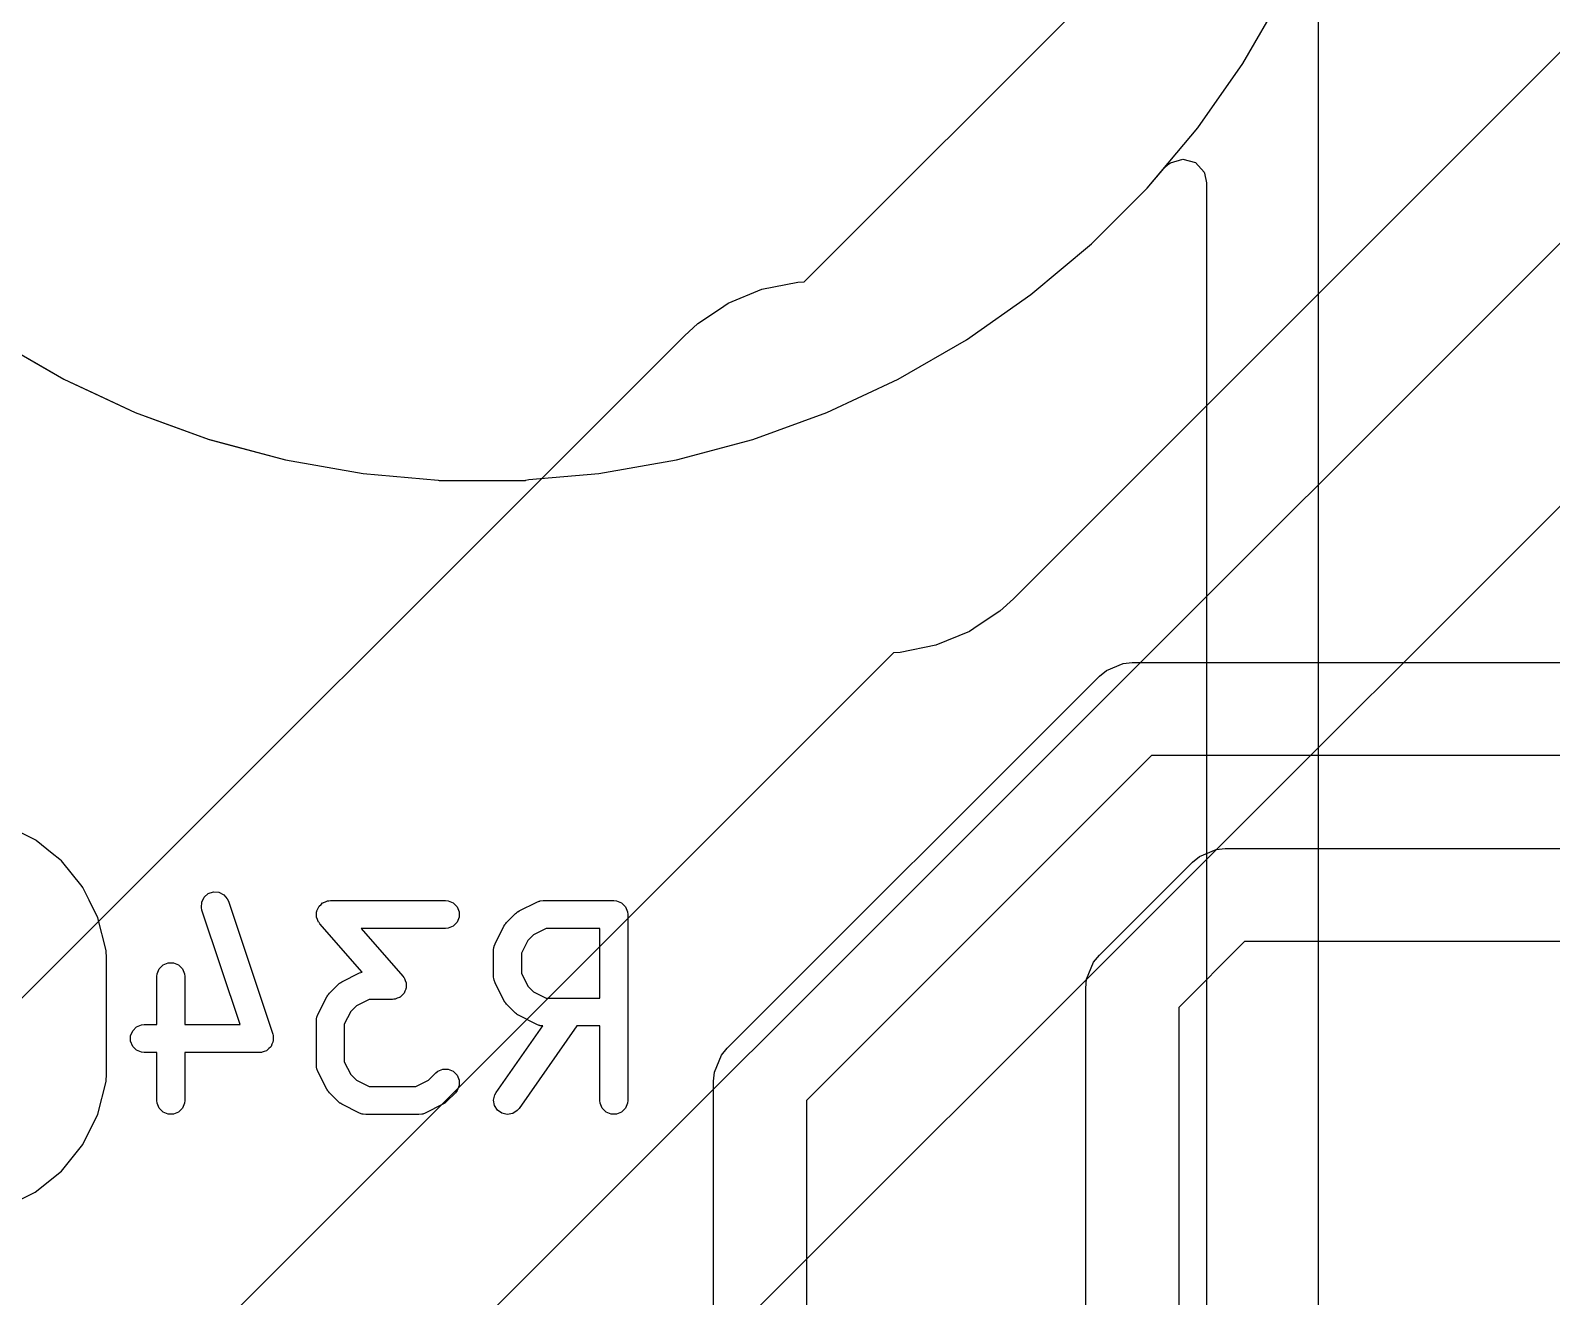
# Model space of a CAD drawing. Header units: inches. Extents: x 1.3 to 5.24, y -7.03 to -1.12.
# Drawn here: x 2.9952 to 3.3171, y -5.1834 to -4.9154 of the extents above; entities that cross this region are included whole.
import ezdxf

# ---------------------------------------------------------------- set-up
doc = ezdxf.new("R2010")
doc.units = ezdxf.units.IN
doc.header["$MEASUREMENT"] = 0
for name, color, linetype, true_color in [('B.Cu', 153, 'CONTINUOUS', 0x4d7fc4), ('B.Silkscreen', 31, 'CONTINUOUS', 0xe8b2a7), ('F.Cu', 13, 'CONTINUOUS', 0xc83434), ('In1.Cu', 91, 'CONTINUOUS', 0x7fc87f), ('In2.Cu', 33, 'CONTINUOUS', 0xce7d2c)]:
    doc.layers.add(name, color=color, linetype=linetype, true_color=true_color)

msp = doc.modelspace()

# ---------------------------------------------------------------- linework, layer by layer
at = {"layer": 'B.Cu', "linetype": 'CONTINUOUS'}
for p, q in [((3.25176, -4.92239), (3.2601, -4.90795)), ((3.2422, -4.93605), (3.25176, -4.92239)), ((3.23148, -4.94882), (3.2422, -4.93605)), ((3.21969, -4.96061), (3.23148, -4.94882)), ((3.20691, -4.97133), (3.21969, -4.96061)), ((3.19325, -4.9809), (3.20691, -4.97133)), ((2.98785, -4.9809), (2.99877, -4.9872)), ((3.17881, -4.98923), (3.19325, -4.9809)), ((2.99877, -4.9872), (3.00229, -4.98923)), ((3.00229, -4.98923), (3.00229, -4.98923)), ((3.00229, -4.98923), (3.00347, -4.98978)), ((3.00347, -4.98978), (3.00347, -4.98978)), ((3.00347, -4.98978), (3.00347, -4.98978)), ((3.00347, -4.98978), (3.0174, -4.99628)), ((3.1637, -4.99628), (3.17881, -4.98923)), ((3.0174, -4.99628), (3.02429, -4.99879)), ((3.14803, -5.00198), (3.1637, -4.99628)), ((3.02429, -4.99879), (3.03307, -5.00198)), ((3.03307, -5.00198), (3.03307, -5.00198)), ((3.03307, -5.00198), (3.03307, -5.00198)), ((3.03307, -5.00198), (3.03308, -5.00199)), ((3.03308, -5.00199), (3.03654, -5.00291)), ((3.03654, -5.00291), (3.04918, -5.0063)), ((3.13192, -5.0063), (3.14803, -5.00198)), ((3.04918, -5.0063), (3.0656, -5.0092)), ((3.1155, -5.0092), (3.13192, -5.0063)), ((3.0656, -5.0092), (3.08146, -5.01058)), ((3.08146, -5.01058), (3.08173, -5.01065)), ((3.08173, -5.01065), (3.09889, -5.01065)), ((3.09889, -5.01065), (3.09993, -5.01065)), ((3.09993, -5.01065), (3.10005, -5.01059)), ((3.10005, -5.01059), (3.10066, -5.01049)), ((3.10066, -5.01049), (3.1155, -5.0092)), ((2.99624, -5.08671), (2.98979, -5.08351)), ((2.99633, -5.08678), (2.99624, -5.08671)), ((2.99643, -5.08687), (2.99633, -5.08678)), ((2.99633, -5.08678), (2.99633, -5.08678)), ((2.99981, -5.08959), (2.99643, -5.08687)), ((2.99643, -5.08687), (2.99643, -5.08687)), ((3.00141, -5.09087), (2.99981, -5.08959)), ((3.00181, -5.0912), (3.00141, -5.09087)), ((3.00614, -5.09659), (3.00181, -5.0912)), ((3.00181, -5.0912), (3.00181, -5.0912)), ((3.00181, -5.0912), (3.00181, -5.0912)), ((3.00181, -5.0912), (3.00181, -5.0912)), ((3.00616, -5.09661), (3.00614, -5.09659)), ((3.00617, -5.09662), (3.00616, -5.09661)), ((3.00631, -5.09679), (3.00617, -5.09662)), ((3.00766, -5.09952), (3.00631, -5.09679)), ((3.00631, -5.09679), (3.00631, -5.09679)), ((3.00631, -5.09679), (3.00631, -5.09679)), ((3.0095, -5.10322), (3.00766, -5.09952)), ((3.01123, -5.11019), (3.0095, -5.10322)), ((3.01134, -5.1118), (3.01123, -5.11019)), ((3.01134, -5.13623), (3.01134, -5.1118)), ((3.01123, -5.13785), (3.01134, -5.13623)), ((3.0095, -5.14481), (3.01123, -5.13785)), ((3.00631, -5.15124), (3.0095, -5.14481)), ((3.00181, -5.15683), (3.00631, -5.15124)), ((2.99622, -5.16133), (3.00181, -5.15683)), ((2.98979, -5.16452), (2.99622, -5.16133))]:
    msp.add_line(p, q, dxfattribs=at)
at = {"layer": 'B.Silkscreen', "linetype": 'CONTINUOUS'}
for p, q in [((3.03285, -5.09811), (3.03394, -5.09775)), ((3.03394, -5.09775), (3.03509, -5.09783)), ((3.03509, -5.09783), (3.03612, -5.09834)), ((3.03138, -5.10105), (3.03146, -5.0999)), ((3.03151, -5.10161), (3.03138, -5.10105)), ((3.03146, -5.0999), (3.03198, -5.09887)), ((3.03198, -5.09887), (3.03285, -5.09811)), ((3.03612, -5.09834), (3.03687, -5.09921)), ((3.03687, -5.09921), (3.03711, -5.09974)), ((3.03711, -5.09974), (3.04648, -5.12786)), ((3.05604, -5.10135), (3.05623, -5.10091)), ((3.05623, -5.10091), (3.0563, -5.10084)), ((3.0563, -5.10084), (3.05634, -5.10075)), ((3.05634, -5.10075), (3.0567, -5.10044)), ((3.0567, -5.10044), (3.05704, -5.1001)), ((3.05704, -5.1001), (3.05713, -5.10006)), ((3.05713, -5.10006), (3.05721, -5.09999)), ((3.05721, -5.09999), (3.05766, -5.09984)), ((3.05766, -5.09984), (3.0581, -5.09966)), ((3.0581, -5.09966), (3.05824, -5.09964)), ((3.05824, -5.09964), (3.0583, -5.09962)), ((3.0583, -5.09962), (3.05838, -5.09963)), ((3.05838, -5.09963), (3.05868, -5.0996)), ((3.05868, -5.0996), (3.08305, -5.0996)), ((3.08305, -5.0996), (3.08363, -5.09966)), ((3.08363, -5.09966), (3.08469, -5.1001)), ((3.08469, -5.1001), (3.08551, -5.10091)), ((3.08551, -5.10091), (3.08595, -5.10198)), ((3.0986, -5.10179), (3.10235, -5.09991)), ((3.10235, -5.09991), (3.10289, -5.0997)), ((3.10289, -5.0997), (3.103, -5.0997)), ((3.103, -5.0997), (3.1031, -5.09966)), ((3.1031, -5.09966), (3.10367, -5.0996)), ((3.10367, -5.0996), (3.11867, -5.0996)), ((3.11867, -5.0996), (3.11925, -5.09966)), ((3.11925, -5.09966), (3.12031, -5.1001)), ((3.12031, -5.1001), (3.12113, -5.10091)), ((3.12113, -5.10091), (3.12157, -5.10198)), ((3.03959, -5.12585), (3.03151, -5.10161)), ((3.05575, -5.10293), (3.05578, -5.10246)), ((3.05578, -5.10303), (3.05575, -5.10293)), ((3.05578, -5.10198), (3.05582, -5.10188)), ((3.05578, -5.10246), (3.05578, -5.10198)), ((3.05578, -5.10313), (3.05578, -5.10303)), ((3.05597, -5.10357), (3.05578, -5.10313)), ((3.05582, -5.10188), (3.05583, -5.10178)), ((3.05583, -5.10178), (3.05604, -5.10135)), ((3.05612, -5.10403), (3.05597, -5.10357)), ((3.0562, -5.10414), (3.05612, -5.10403)), ((3.05623, -5.10419), (3.0562, -5.10414)), ((3.05628, -5.10425), (3.05623, -5.10419)), ((3.05646, -5.1045), (3.05628, -5.10425)), ((3.08551, -5.10419), (3.08469, -5.10501)), ((3.08595, -5.10313), (3.08551, -5.10419)), ((3.08595, -5.10198), (3.08595, -5.10313)), ((3.09578, -5.10444), (3.09596, -5.10421)), ((3.09596, -5.10421), (3.09784, -5.10234)), ((3.09784, -5.10234), (3.09806, -5.10215)), ((3.09806, -5.10215), (3.09811, -5.10209)), ((3.09811, -5.10209), (3.0982, -5.10204)), ((3.0982, -5.10204), (3.09828, -5.10197)), ((3.09828, -5.10197), (3.09836, -5.10194)), ((3.09836, -5.10194), (3.0986, -5.10179)), ((3.12157, -5.10198), (3.12163, -5.10255)), ((3.12163, -5.10255), (3.12163, -5.14192)), ((3.06539, -5.11471), (3.05646, -5.1045)), ((3.08305, -5.1055), (3.06519, -5.1055)), ((3.06519, -5.1055), (3.07403, -5.11561)), ((3.08363, -5.10545), (3.08305, -5.1055)), ((3.08469, -5.10501), (3.08363, -5.10545)), ((3.09353, -5.10873), (3.09541, -5.10498)), ((3.09541, -5.10498), (3.09557, -5.10473)), ((3.09557, -5.10473), (3.0956, -5.10466)), ((3.0956, -5.10466), (3.09566, -5.10458)), ((3.09566, -5.10458), (3.09572, -5.10449)), ((3.09572, -5.10449), (3.09578, -5.10444)), ((3.10167, -5.10685), (3.10048, -5.10805)), ((3.10437, -5.1055), (3.10167, -5.10685)), ((3.11572, -5.1055), (3.10437, -5.1055)), ((3.11572, -5.12022), (3.11572, -5.1055)), ((3.09322, -5.11005), (3.09328, -5.10947)), ((3.09322, -5.11568), (3.09322, -5.11005)), ((3.09328, -5.10947), (3.09332, -5.10938)), ((3.09332, -5.10938), (3.09333, -5.10927)), ((3.09333, -5.10927), (3.09353, -5.10873)), ((3.10048, -5.10805), (3.09913, -5.11075)), ((3.09913, -5.11075), (3.09913, -5.11498)), ((3.02204, -5.1151), (3.02248, -5.11403)), ((3.02248, -5.11403), (3.02329, -5.11322)), ((3.02329, -5.11322), (3.02436, -5.11278)), ((3.02436, -5.11278), (3.02551, -5.11278)), ((3.02551, -5.11278), (3.02657, -5.11322)), ((3.02657, -5.11322), (3.02739, -5.11403)), ((3.02739, -5.11403), (3.02783, -5.1151)), ((3.02198, -5.11568), (3.02204, -5.1151)), ((3.02198, -5.12585), (3.02198, -5.11568)), ((3.02783, -5.1151), (3.02789, -5.11568)), ((3.02789, -5.11568), (3.02789, -5.12585)), ((3.06034, -5.11734), (3.06057, -5.11715)), ((3.06057, -5.11715), (3.06062, -5.11709)), ((3.06062, -5.11709), (3.06071, -5.11704)), ((3.06071, -5.11704), (3.06079, -5.11697)), ((3.06079, -5.11697), (3.06086, -5.11694)), ((3.06086, -5.11694), (3.06111, -5.11678)), ((3.06111, -5.11678), (3.06486, -5.11491)), ((3.06486, -5.11491), (3.06539, -5.11471)), ((3.07403, -5.11561), (3.0742, -5.11585)), ((3.0742, -5.11585), (3.07426, -5.11591)), ((3.07426, -5.11591), (3.07428, -5.11596)), ((3.07428, -5.11596), (3.07436, -5.11608)), ((3.07436, -5.11608), (3.07452, -5.11653)), ((3.07452, -5.11653), (3.0747, -5.11697)), ((3.0747, -5.11697), (3.0747, -5.11707)), ((3.0747, -5.11707), (3.07473, -5.11717)), ((3.07473, -5.11717), (3.0747, -5.11765)), ((3.09328, -5.11625), (3.09322, -5.11568)), ((3.09332, -5.11635), (3.09328, -5.11625)), ((3.09333, -5.11646), (3.09332, -5.11635)), ((3.09353, -5.117), (3.09333, -5.11646)), ((3.09541, -5.12075), (3.09353, -5.117)), ((3.09913, -5.11498), (3.10048, -5.11768)), ((3.05604, -5.12373), (3.05791, -5.11998)), ((3.05791, -5.11998), (3.05807, -5.11973)), ((3.05807, -5.11973), (3.0581, -5.11966)), ((3.0581, -5.11966), (3.05817, -5.11958)), ((3.05817, -5.11958), (3.05822, -5.11949)), ((3.05822, -5.11949), (3.05828, -5.11944)), ((3.05828, -5.11944), (3.05847, -5.11921)), ((3.05847, -5.11921), (3.06034, -5.11734)), ((3.07211, -5.12047), (3.0718, -5.1205)), ((3.07219, -5.12048), (3.07211, -5.12047)), ((3.07224, -5.12046), (3.07219, -5.12048)), ((3.07238, -5.12045), (3.07224, -5.12046)), ((3.07282, -5.12026), (3.07238, -5.12045)), ((3.07328, -5.12011), (3.07282, -5.12026)), ((3.07335, -5.12004), (3.07328, -5.12011)), ((3.07344, -5.12001), (3.07335, -5.12004)), ((3.07378, -5.11967), (3.07344, -5.12001)), ((3.07414, -5.11935), (3.07378, -5.11967)), ((3.07419, -5.11926), (3.07414, -5.11935)), ((3.07426, -5.11919), (3.07419, -5.11926)), ((3.07444, -5.11875), (3.07426, -5.11919)), ((3.07465, -5.11832), (3.07444, -5.11875)), ((3.07466, -5.11822), (3.07465, -5.11832)), ((3.0747, -5.11813), (3.07466, -5.11822)), ((3.0747, -5.11765), (3.0747, -5.11813)), ((3.10048, -5.11768), (3.10167, -5.11887)), ((3.10167, -5.11887), (3.10437, -5.12022)), ((3.10437, -5.12022), (3.11572, -5.12022)), ((3.06298, -5.12305), (3.06163, -5.12575)), ((3.06418, -5.12185), (3.06298, -5.12305)), ((3.06688, -5.1205), (3.06418, -5.12185)), ((3.0718, -5.1205), (3.06688, -5.1205)), ((3.09557, -5.12099), (3.09541, -5.12075)), ((3.0956, -5.12107), (3.09557, -5.12099)), ((3.09566, -5.12115), (3.0956, -5.12107)), ((3.09572, -5.12124), (3.09566, -5.12115)), ((3.09578, -5.12129), (3.09572, -5.12124)), ((3.09596, -5.12151), (3.09578, -5.12129)), ((3.09784, -5.12339), (3.09596, -5.12151)), ((3.09806, -5.12357), (3.09784, -5.12339)), ((3.09811, -5.12363), (3.09806, -5.12357)), ((3.0982, -5.12369), (3.09811, -5.12363)), ((3.09828, -5.12375), (3.0982, -5.12369)), ((3.01685, -5.12716), (3.01767, -5.12634)), ((3.01767, -5.12634), (3.01873, -5.1259)), ((3.01873, -5.1259), (3.01931, -5.12585)), ((3.01931, -5.12585), (3.02198, -5.12585)), ((3.02789, -5.12585), (3.03959, -5.12585)), ((3.05573, -5.12505), (3.05578, -5.12447)), ((3.05573, -5.13442), (3.05573, -5.12505)), ((3.05578, -5.12447), (3.05582, -5.12437)), ((3.05582, -5.12437), (3.05583, -5.12427)), ((3.05583, -5.12427), (3.05604, -5.12373)), ((3.06163, -5.12575), (3.06163, -5.13373)), ((3.09376, -5.14023), (3.10363, -5.12612)), ((3.09836, -5.12378), (3.09828, -5.12375)), ((3.0986, -5.12394), (3.09836, -5.12378)), ((3.11084, -5.12613), (3.09859, -5.14362)), ((3.10235, -5.12582), (3.0986, -5.12394)), ((3.10289, -5.12602), (3.10235, -5.12582)), ((3.103, -5.12603), (3.10289, -5.12602)), ((3.1031, -5.12607), (3.103, -5.12603)), ((3.10363, -5.12612), (3.1031, -5.12607)), ((3.11572, -5.12613), (3.11084, -5.12613)), ((3.11572, -5.14192), (3.11572, -5.12613)), ((3.01641, -5.12822), (3.01685, -5.12716)), ((3.01641, -5.12937), (3.01641, -5.12822)), ((3.01685, -5.13044), (3.01641, -5.12937)), ((3.04632, -5.13), (3.04614, -5.13044)), ((3.04653, -5.12958), (3.04632, -5.13)), ((3.04648, -5.12786), (3.04655, -5.12815)), ((3.04654, -5.12947), (3.04653, -5.12958)), ((3.04658, -5.12937), (3.04654, -5.12947)), ((3.04655, -5.12815), (3.04658, -5.12822)), ((3.04658, -5.12822), (3.04658, -5.12828)), ((3.04658, -5.12828), (3.04661, -5.12843)), ((3.04661, -5.12843), (3.04658, -5.1289)), ((3.04658, -5.1289), (3.04658, -5.12937)), ((3.01767, -5.13125), (3.01685, -5.13044)), ((3.01873, -5.13169), (3.01767, -5.13125)), ((3.01931, -5.13175), (3.01873, -5.13169)), ((3.02198, -5.13175), (3.01931, -5.13175)), ((3.02198, -5.14192), (3.02198, -5.13175)), ((3.04368, -5.13175), (3.02789, -5.13175)), ((3.02789, -5.13175), (3.02789, -5.14192)), ((3.04397, -5.13172), (3.04368, -5.13175)), ((3.04405, -5.13173), (3.04397, -5.13172)), ((3.04411, -5.13171), (3.04405, -5.13173)), ((3.04426, -5.13169), (3.04411, -5.13171)), ((3.0447, -5.13151), (3.04426, -5.13169)), ((3.04514, -5.13136), (3.0447, -5.13151)), ((3.04522, -5.13129), (3.04514, -5.13136)), ((3.04532, -5.13125), (3.04522, -5.13129)), ((3.04566, -5.13092), (3.04532, -5.13125)), ((3.04601, -5.13061), (3.04566, -5.13092)), ((3.04606, -5.13051), (3.04601, -5.13061)), ((3.04614, -5.13044), (3.04606, -5.13051)), ((3.05578, -5.135), (3.05573, -5.13442)), ((3.05582, -5.1351), (3.05578, -5.135)), ((3.05583, -5.1352), (3.05582, -5.1351)), ((3.05604, -5.13574), (3.05583, -5.1352)), ((3.05791, -5.13949), (3.05604, -5.13574)), ((3.06163, -5.13373), (3.06298, -5.13642)), ((3.06298, -5.13642), (3.06418, -5.13762)), ((3.07943, -5.13762), (3.08096, -5.13608)), ((3.08096, -5.13608), (3.08141, -5.13572)), ((3.08141, -5.13572), (3.08248, -5.13528)), ((3.08248, -5.13528), (3.08363, -5.13528)), ((3.08363, -5.13528), (3.08469, -5.13572)), ((3.08469, -5.13572), (3.08551, -5.13653)), ((3.08551, -5.13653), (3.08595, -5.1376)), ((3.05807, -5.13974), (3.05791, -5.13949)), ((3.0581, -5.13981), (3.05807, -5.13974)), ((3.06418, -5.13762), (3.06688, -5.13897)), ((3.06688, -5.13897), (3.07673, -5.13897)), ((3.07673, -5.13897), (3.07943, -5.13762)), ((3.08595, -5.13875), (3.08551, -5.13981)), ((3.08595, -5.1376), (3.08595, -5.13875)), ((3.02204, -5.1425), (3.02198, -5.14192)), ((3.02248, -5.14356), (3.02204, -5.1425)), ((3.02783, -5.1425), (3.02739, -5.14356)), ((3.02789, -5.14192), (3.02783, -5.1425)), ((3.05817, -5.13989), (3.0581, -5.13981)), ((3.05822, -5.13998), (3.05817, -5.13989)), ((3.05828, -5.14003), (3.05822, -5.13998)), ((3.05847, -5.14026), (3.05828, -5.14003)), ((3.06034, -5.14214), (3.05847, -5.14026)), ((3.06057, -5.14232), (3.06034, -5.14214)), ((3.06062, -5.14238), (3.06057, -5.14232)), ((3.06071, -5.14244), (3.06062, -5.14238)), ((3.06079, -5.1425), (3.06071, -5.14244)), ((3.06086, -5.14253), (3.06079, -5.1425)), ((3.06111, -5.14269), (3.06086, -5.14253)), ((3.06486, -5.14456), (3.06111, -5.14269)), ((3.0825, -5.14269), (3.07875, -5.14456)), ((3.08275, -5.14253), (3.0825, -5.14269)), ((3.08282, -5.1425), (3.08275, -5.14253)), ((3.0829, -5.14244), (3.08282, -5.1425)), ((3.08299, -5.14238), (3.0829, -5.14244)), ((3.08304, -5.14232), (3.08299, -5.14238)), ((3.08327, -5.14214), (3.08304, -5.14232)), ((3.08514, -5.14026), (3.08327, -5.14214)), ((3.08551, -5.13981), (3.08514, -5.14026)), ((3.09322, -5.14186), (3.09347, -5.14073)), ((3.09342, -5.14299), (3.09322, -5.14186)), ((3.09404, -5.14396), (3.09342, -5.14299)), ((3.09347, -5.14073), (3.09376, -5.14023)), ((3.11578, -5.1425), (3.11572, -5.14192)), ((3.11622, -5.14356), (3.11578, -5.1425)), ((3.12157, -5.1425), (3.12113, -5.14356)), ((3.12163, -5.14192), (3.12157, -5.1425)), ((3.02329, -5.14438), (3.02248, -5.14356)), ((3.02436, -5.14482), (3.02329, -5.14438)), ((3.02551, -5.14482), (3.02436, -5.14482)), ((3.02657, -5.14438), (3.02551, -5.14482)), ((3.02739, -5.14356), (3.02657, -5.14438)), ((3.0654, -5.14477), (3.06486, -5.14456)), ((3.06551, -5.14478), (3.0654, -5.14477)), ((3.0656, -5.14482), (3.06551, -5.14478)), ((3.06618, -5.14487), (3.0656, -5.14482)), ((3.07743, -5.14487), (3.06618, -5.14487)), ((3.078, -5.14482), (3.07743, -5.14487)), ((3.0781, -5.14478), (3.078, -5.14482)), ((3.07821, -5.14477), (3.0781, -5.14478)), ((3.07875, -5.14456), (3.07821, -5.14477)), ((3.09499, -5.14462), (3.09404, -5.14396)), ((3.09611, -5.14487), (3.09499, -5.14462)), ((3.09725, -5.14467), (3.09611, -5.14487)), ((3.09822, -5.14405), (3.09725, -5.14467)), ((3.09859, -5.14362), (3.09822, -5.14405)), ((3.11703, -5.14438), (3.11622, -5.14356)), ((3.1181, -5.14482), (3.11703, -5.14438)), ((3.11925, -5.14482), (3.1181, -5.14482)), ((3.12031, -5.14438), (3.11925, -5.14482)), ((3.12113, -5.14356), (3.12031, -5.14438))]:
    msp.add_line(p, q, dxfattribs=at)
at = {"layer": 'F.Cu', "linetype": 'CONTINUOUS'}
for p, q in [((3.26772, -5.41339), (3.26772, -4.74647)), ((3.23604, -4.9437), (3.23641, -4.94345)), ((3.23641, -4.94345), (3.23903, -4.94263)), ((3.23903, -4.94263), (3.24169, -4.94337)), ((3.24169, -4.94337), (3.24352, -4.94542)), ((3.23148, -4.94882), (3.235, -4.94462)), ((3.235, -4.94462), (3.23604, -4.9437)), ((3.24352, -4.94542), (3.2436, -4.94559)), ((3.2436, -4.94559), (3.24407, -4.94768)), ((3.21969, -4.96061), (3.23148, -4.94882)), ((3.24407, -4.94768), (3.24407, -5.41881)), ((3.20691, -4.97133), (3.21969, -4.96061)), ((3.19325, -4.9809), (3.20691, -4.97133)), ((2.98785, -4.9809), (3.00044, -4.98817)), ((3.17881, -4.98923), (3.19325, -4.9809)), ((3.00044, -4.98817), (3.00044, -4.98817)), ((3.00044, -4.98817), (3.00144, -4.98874)), ((3.00144, -4.98874), (3.00229, -4.98923)), ((3.00229, -4.98923), (3.00229, -4.98923)), ((3.00229, -4.98923), (3.00229, -4.98923)), ((3.00229, -4.98923), (3.00229, -4.98923)), ((3.00229, -4.98923), (3.00832, -4.99205)), ((3.1637, -4.99628), (3.17881, -4.98923)), ((3.00832, -4.99205), (3.00832, -4.99205)), ((3.00832, -4.99205), (3.0174, -4.99628)), ((3.0174, -4.99628), (3.03307, -5.00198)), ((3.14803, -5.00198), (3.1637, -4.99628)), ((3.03307, -5.00198), (3.03307, -5.00198)), ((3.03307, -5.00198), (3.03307, -5.00198)), ((3.03307, -5.00198), (3.03746, -5.00316)), ((3.03746, -5.00316), (3.04918, -5.0063)), ((3.13192, -5.0063), (3.14803, -5.00198)), ((3.04918, -5.0063), (3.0656, -5.0092)), ((3.1155, -5.0092), (3.13192, -5.0063)), ((3.0656, -5.0092), (3.08146, -5.01058)), ((3.08146, -5.01058), (3.08173, -5.01065)), ((3.08173, -5.01065), (3.09889, -5.01065)), ((3.09889, -5.01065), (3.09993, -5.01065)), ((3.09993, -5.01065), (3.10005, -5.01059)), ((3.10005, -5.01059), (3.10066, -5.01049)), ((3.10066, -5.01049), (3.1155, -5.0092))]:
    msp.add_line(p, q, dxfattribs=at)
at = {"layer": 'In1.Cu', "linetype": 'CONTINUOUS'}
for p, q in [((3.22288, -5.05087), (3.22643, -5.0494)), ((3.22643, -5.0494), (3.22835, -5.04921)), ((3.22835, -5.04921), (4.62191, -5.04921)), ((3.14265, -5.13084), (3.22139, -5.0521)), ((3.22139, -5.0521), (3.22288, -5.05087)), ((3.22288, -5.05087), (3.22288, -5.05087)), ((3.23242, -5.0689), (3.15945, -5.14187)), ((4.62598, -5.0689), (3.23242, -5.0689)), ((3.22139, -5.11115), (3.24107, -5.09147)), ((3.24107, -5.09147), (3.24256, -5.09024)), ((3.24256, -5.09024), (3.24611, -5.08877)), ((3.24611, -5.08877), (3.24803, -5.08858)), ((3.24611, -5.08877), (3.24611, -5.08877)), ((3.24803, -5.08858), (4.50787, -5.08858)), ((3.25211, -5.10827), (3.23819, -5.12219)), ((4.5038, -5.10827), (3.25211, -5.10827)), ((3.21869, -5.11619), (3.22016, -5.11264)), ((3.22016, -5.11264), (3.22139, -5.11115)), ((3.22016, -5.11264), (3.22016, -5.11264)), ((3.2185, -5.11811), (3.21869, -5.11619)), ((3.2185, -5.35025), (3.2185, -5.11811)), ((3.23819, -5.12219), (3.23819, -5.35433)), ((3.13995, -5.13588), (3.14142, -5.13233)), ((3.14142, -5.13233), (3.14265, -5.13084)), ((3.14142, -5.13233), (3.14142, -5.13233)), ((3.13976, -5.1378), (3.13995, -5.13588)), ((3.13976, -5.22985), (3.13976, -5.1378)), ((3.15945, -5.14187), (3.15945, -5.22985))]:
    msp.add_line(p, q, dxfattribs=at)
at = {"layer": 'In2.Cu', "linetype": 'CONTINUOUS'}
for p, q in [((2.8601, -5.41915), (3.6801, -4.59915)), ((3.71471, -4.62022), (2.8937, -5.44122)), ((3.15892, -4.96863), (3.25603, -4.87152)), ((3.32311, -4.91579), (3.20319, -5.03571)), ((3.14999, -4.9702), (3.15756, -4.96869)), ((3.15756, -4.96869), (3.15892, -4.96863)), ((3.14286, -4.97315), (3.14999, -4.9702)), ((3.13644, -4.97744), (3.14102, -4.97438)), ((3.14102, -4.97438), (3.14286, -4.97315)), ((3.13358, -4.98004), (3.13644, -4.97744)), ((2.74775, -5.36586), (3.13358, -4.98004)), ((3.20319, -5.03571), (3.20033, -5.03831)), ((3.20033, -5.03831), (3.19575, -5.04137)), ((3.19391, -5.0426), (3.18678, -5.04555)), ((3.19575, -5.04137), (3.19391, -5.0426)), ((3.18678, -5.04555), (3.17921, -5.04705)), ((3.17785, -5.04712), (2.81496, -5.41001)), ((3.17921, -5.04705), (3.17785, -5.04712))]:
    msp.add_line(p, q, dxfattribs=at)

doc.saveas('drawing.dxf')
